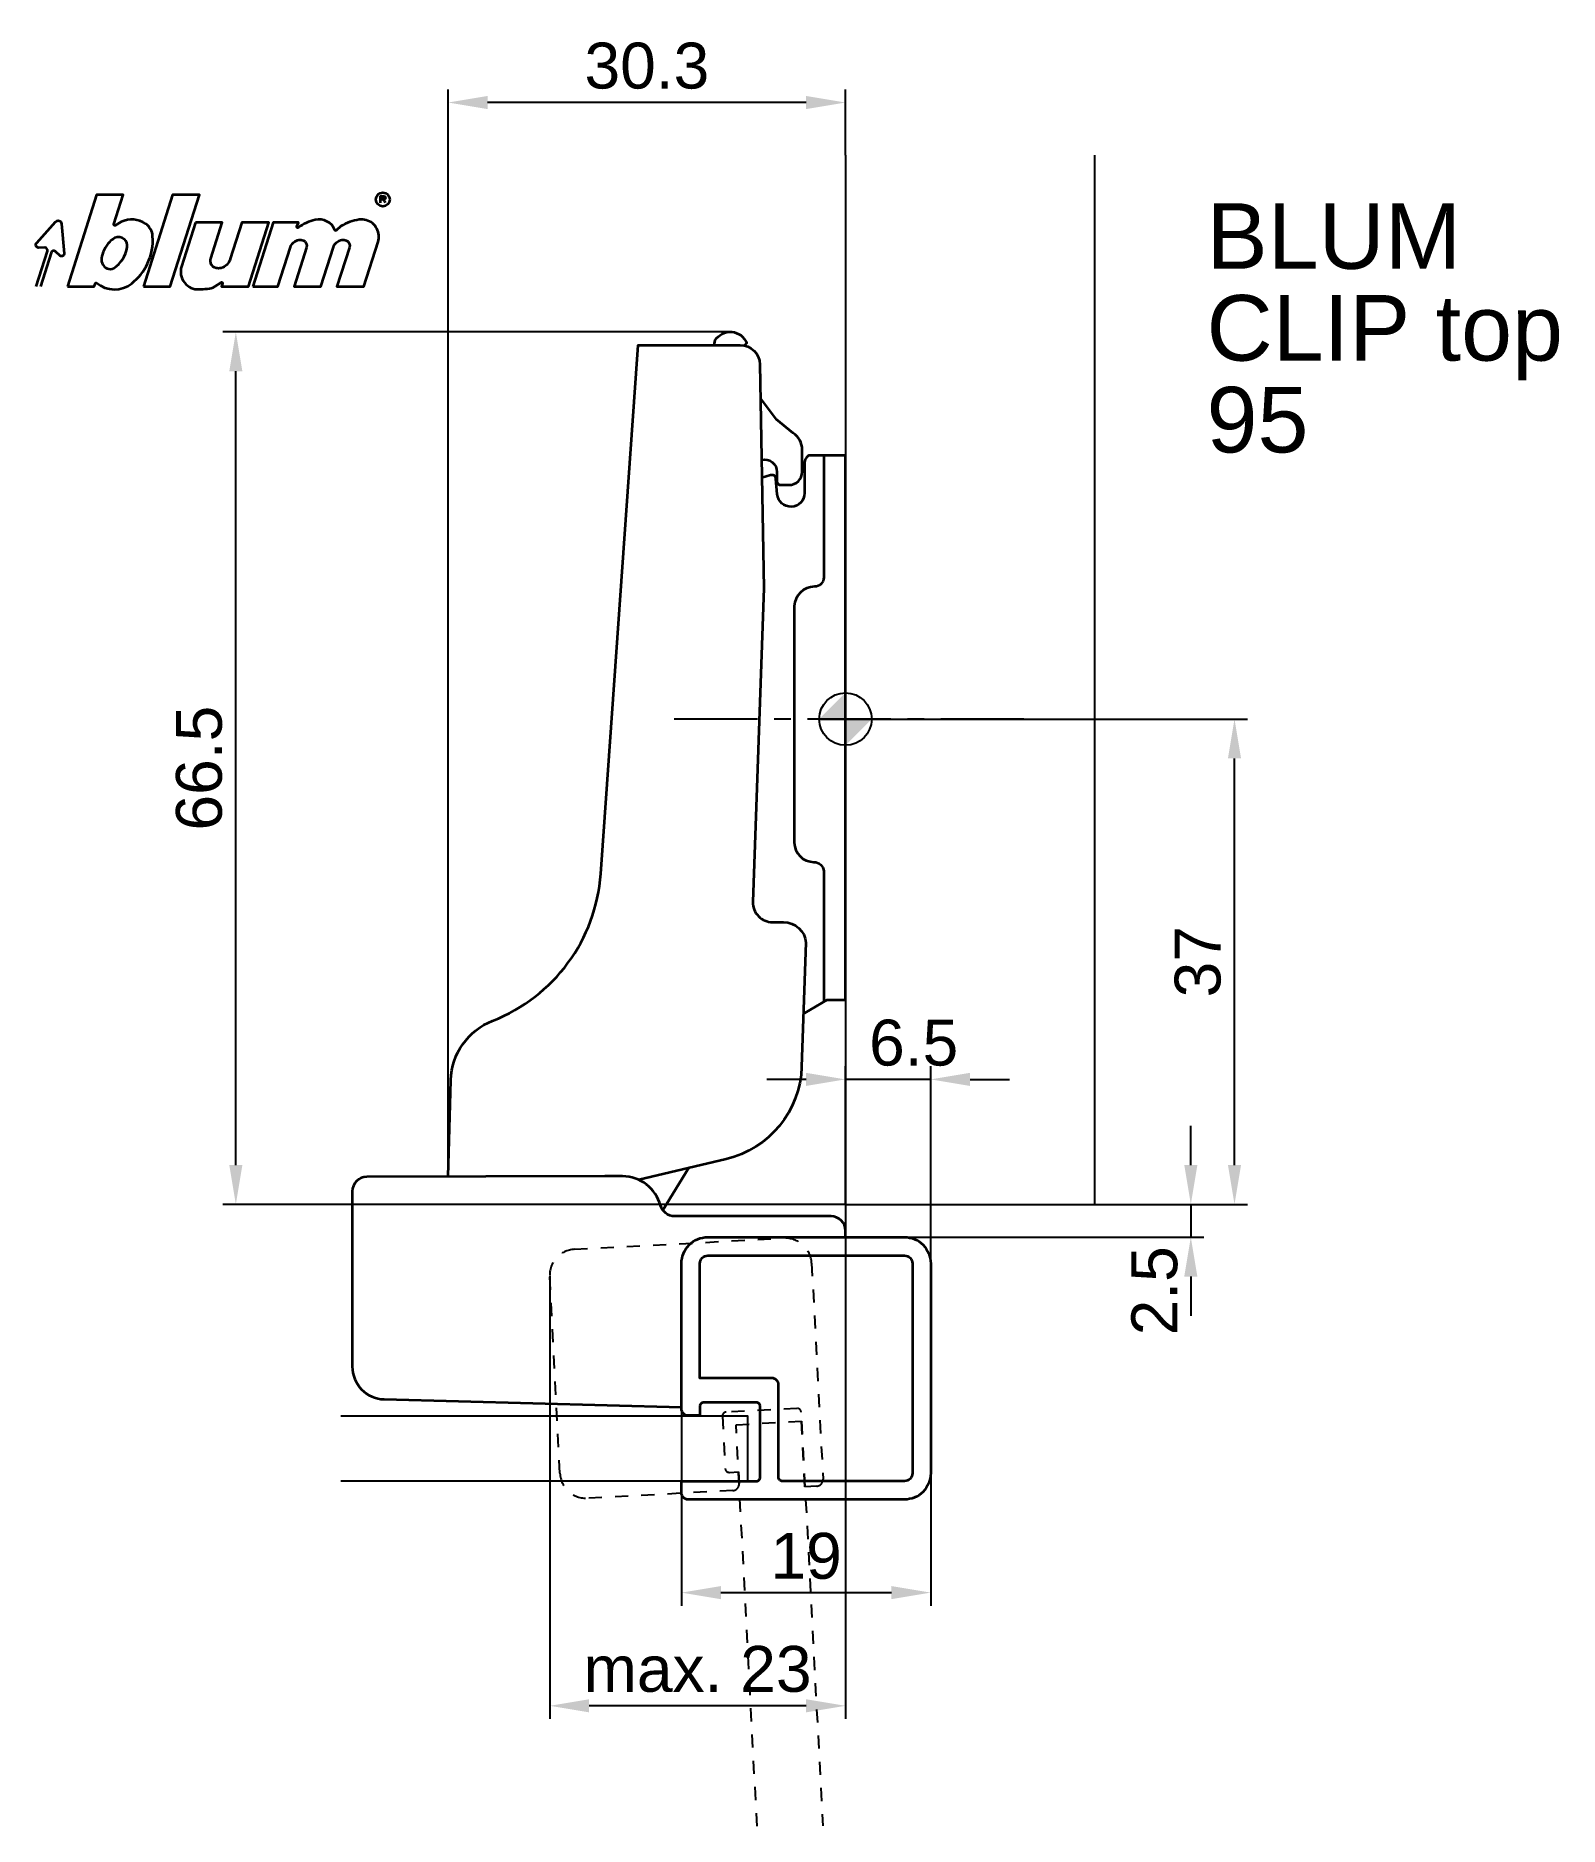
# Model space of a CAD drawing. Extents: x -62 to 54, y -84 to 52.
import ezdxf

# ---------------------------------------------------------------- set-up
doc = ezdxf.new("R2010")
doc.units = 0
doc.header["$PDMODE"] = 35
doc.header["$PDSIZE"] = 5
doc.linetypes.add('JIS_02_1.0', pattern=[2, 1, -1])
doc.linetypes.add('MITTE', pattern=[50.8, 31.75, -6.35, 6.35, -6.35])
doc.layers.get('Defpoints').update_dxf_attribs({"linetype": 'CONTINUOUS'})
doc.layers.add('1', color=2, linetype='CONTINUOUS')
doc.layers.add('5', color=1, linetype='CONTINUOUS')
doc.layers.add('6', color=3, linetype='CONTINUOUS', lineweight=35)
doc.styles.add('Beschlag', font='ARIAL.TTF')
doc.dimstyles.new('Beschlag', dxfattribs={"dimtxt": 3.5, "dimasz": 3, "dimexe": 1, "dimexo": 0, "dimgap": 1, "dimtad": 1, "dimdec": 1, "dimdsep": 46, "dimtxsty": 'Beschlag', "dimcen": 2, "dimclrd": 256, "dimclre": 256, "dimclrt": 256, "dimadec": 1, "dimazin": 2, "dimtfac": 0.71, "dimtdec": 1, "dimtix": 1, "dimtmove": 2, "dimatfit": 0, "dimfxl": 0, "dimtolj": 1, "dimlwd": -1, "dimlwe": -1, "dimarcsym": 0})

# ---------------------------------------------------------------- blocks, each defined once
blk = doc.blocks.new('*D2')
at = {"layer": '1'}
for p, q in [((26.33, -34), (26.33, -31)), ((19, -37), (27.33, -37)), ((26.33, -37), (26.33, -39.5)), ((4.5, -39.5), (27.33, -39.5)), ((26.33, -42.5), (26.33, -45.5))]:
    blk.add_line(p, q, dxfattribs=at)
for points in [[(25.83, -34), (26.83, -34), (26.33, -37)], [(25.83, -42.5), (26.83, -42.5), (26.33, -39.5)]]:
    blk.add_solid(points, dxfattribs=at)
at = {"layer": 'Defpoints', "color": 0}
for p in [(19, -37), (4.5, -39.5), (26.33, -39.5)]:
    blk.add_point(p, dxfattribs=at)
at = {"layer": '1', "insert": (23.57, -43.59), "char_height": 3.5, "attachment_point": 5, "rotation": 90, "style": 'Beschlag'}
blk.add_mtext('\\A1;2.5', dxfattribs=at)
blk = doc.blocks.new('*D3')
at = {"layer": '1'}
for p, q in [((-8.78, 29.52), (-47.48, 29.52)), ((-46.48, -34), (-46.48, 26.52)), ((0, -37), (-47.48, -37))]:
    blk.add_line(p, q, dxfattribs=at)
for points in [[(-46.98, 26.52), (-45.98, 26.52), (-46.48, 29.52)], [(-46.98, -34), (-45.98, -34), (-46.48, -37)]]:
    blk.add_solid(points, dxfattribs=at)
at = {"layer": 'Defpoints', "color": 0}
for p in [(-46.48, 29.52), (-8.78, 29.52), (0, -37)]:
    blk.add_point(p, dxfattribs=at)
at = {"layer": '1', "insert": (-49.27, -3.74), "char_height": 3.5, "attachment_point": 5, "rotation": 90, "style": 'Beschlag'}
blk.add_mtext('\\A1;66.5', dxfattribs=at)
blk = doc.blocks.new('*D4')
at = {"layer": '1'}
for p, q in [((-30.29, -34.88), (-30.29, 48.01)), ((0, 43), (0, 48.01)), ((-3, 47.01), (-27.29, 47.01))]:
    blk.add_line(p, q, dxfattribs=at)
for points in [[(-27.29, 47.51), (-27.29, 46.51), (-30.29, 47.01)], [(-3, 47.51), (-3, 46.51), (0, 47.01)]]:
    blk.add_solid(points, dxfattribs=at)
at = {"layer": 'Defpoints', "color": 0}
for p in [(-30.29, 47.01), (0, 43), (-30.29, -34.88)]:
    blk.add_point(p, dxfattribs=at)
at = {"layer": '1', "insert": (-15.14, 49.8), "char_height": 3.5, "attachment_point": 5, "style": 'Beschlag'}
blk.add_mtext('\\A1;30.3', dxfattribs=at)
blk = doc.blocks.new('*D5')
at = {"layer": '1'}
for p, q in [((0, -37), (0, -26.47)), ((6.5, -41.5), (6.5, -26.47)), ((-3, -27.47), (-6, -27.47)), ((6.5, -27.47), (0, -27.47)), ((9.5, -27.47), (12.5, -27.47))]:
    blk.add_line(p, q, dxfattribs=at)
for points in [[(-3, -26.97), (-3, -27.97), (0, -27.47)], [(9.5, -26.97), (9.5, -27.97), (6.5, -27.47)]]:
    blk.add_solid(points, dxfattribs=at)
at = {"layer": 'Defpoints', "color": 0}
for p in [(0, -27.47), (0, -37), (6.5, -41.5)]:
    blk.add_point(p, dxfattribs=at)
at = {"layer": '1', "insert": (5.2, -24.69), "char_height": 3.5, "attachment_point": 5, "style": 'Beschlag'}
blk.add_mtext('\\A1;6.5', dxfattribs=at)
blk = doc.blocks.new('*D6')
at = {"layer": '1'}
for p, q in [((0, -37), (0, -76.23)), ((-22.55, -42.42), (-22.55, -76.23)), ((-3, -75.23), (-19.55, -75.23))]:
    blk.add_line(p, q, dxfattribs=at)
for points in [[(-19.55, -74.73), (-19.55, -75.73), (-22.55, -75.23)], [(-3, -74.73), (-3, -75.73), (0, -75.23)]]:
    blk.add_solid(points, dxfattribs=at)
at = {"layer": 'Defpoints', "color": 0}
for p in [(0, -37), (-22.55, -42.42), (-22.55, -75.23)]:
    blk.add_point(p, dxfattribs=at)
at = {"layer": '1', "insert": (-11.28, -72.44), "char_height": 3.5, "attachment_point": 5, "style": 'Beschlag'}
blk.add_mtext('\\A1;max. 23', dxfattribs=at)
blk = doc.blocks.new('*D7')
at = {"layer": '1'}
for p, q in [((2.1, 0), (30.66, 0)), ((29.66, -34), (29.66, -3)), ((19, -37), (30.66, -37))]:
    blk.add_line(p, q, dxfattribs=at)
for points in [[(29.16, -3), (30.16, -3), (29.66, 0)], [(29.16, -34), (30.16, -34), (29.66, -37)]]:
    blk.add_solid(points, dxfattribs=at)
at = {"layer": 'Defpoints', "color": 0}
for p in [(2.1, 0), (29.66, 0), (19, -37)]:
    blk.add_point(p, dxfattribs=at)
at = {"layer": '1', "insert": (26.87, -18.5), "char_height": 3.5, "attachment_point": 5, "rotation": 90, "style": 'Beschlag'}
blk.add_mtext('\\A1;37', dxfattribs=at)
blk = doc.blocks.new('Logo_BLUM')
at = {"layer": '6', "color": 20, "linetype": 'Continuous'}
for points in [[(2.39, 0), (4.43, 0), (4.52, 0.26, -0.512391), (4.62, 0.29, 0.357881), (7.3, 0.25, 0.116336), (8.5, 1.76, 0.127435), (8.89, 3.85, 0.227045), (8.36, 4.79, 0.273775), (6.5, 4.93), (6.04, 4.67, -0.689828), (5.94, 4.76), (6.65, 7), (4.61, 7)], [(12.15, 4.9), (11.09, 1.53, 0.527578), (12.44, -0.2, -0.003338), (13.06, -0.17, 0.131781), (13.63, 0.02), (14.12, 0.32, -0.706223), (14.22, 0.24), (14.15, 0), (16.19, 0), (17.75, 4.9), (15.7, 4.9), (14.81, 2.11, -0.253672), (14.11, 1.42, -0.127823), (13.72, 1.42, -0.447747), (13.33, 2.15), (14.2, 4.9)], [(16.53, 0), (18.44, 0), (19.39, 3, -0.282196), (20.04, 3.56, -0.141376), (20.38, 3.52, -0.3938), (20.62, 2.99), (19.67, 0), (21.72, 0), (22.67, 3, -0.282189), (23.31, 3.56, -0.141385), (23.65, 3.52, -0.393792), (23.89, 2.99), (22.94, 0), (24.99, 0), (26.07, 3.42, 0.424526), (25.18, 5.07, 0.098115), (24.64, 5.11, 0.114777), (23.24, 4.6), (22.89, 4.28, -0.522588), (22.79, 4.31, 0.36711), (21.28, 5.09, 0.102012), (20, 4.5, -0.748324), (19.89, 4.58), (20, 4.9), (18.08, 4.9)], [(5.59, 3.39, 0.16703), (4.99, 2.14, 0.322673), (5.41, 1.39, 0.260102), (5.93, 1.42, 0.211929), (6.95, 3, 0.250706), (6.73, 3.62, 0.316796), (6.01, 3.72, 0.086595)]]:
    blk.add_lwpolyline(points, format="xyb", close=True, dxfattribs=at)
blk.add_lwpolyline([(8.18, 0), (10.23, 0), (12.45, 7), (10.4, 7)], close=True, dxfattribs=at)
for points in [[(26.26, 6.4), (26.26, 6.9), (26.52, 6.9, -0.975005), (26.53, 6.67, 0.014563), (26.45, 6.67), (26.26, 6.67), (26.45, 6.67), (26.52, 6.6), (26.57, 6.53), (26.62, 6.42)], [(0, 0), (0.86, 2.7, 0.480207), (0.67, 2.98), (0.19, 2.97, -0.689229), (0.05, 3.33), (1.49, 4.95, -0.685285), (1.94, 4.79), (2.15, 2.54, -0.636083), (1.84, 2.36), (1.47, 2.68, 0.560356), (1.16, 2.59), (0.34, 0)]]:
    blk.add_lwpolyline(points, format="xyb", dxfattribs=at)
blk.add_circle((26.44, 6.65), 0.527, dxfattribs=at)
blk = doc.blocks.new('NullPunkt')
at = {"layer": '5'}
for points in [[(0, 2), (0, -2)], [(-2, 0), (2, 0)]]:
    blk.add_lwpolyline(points, dxfattribs=at)
blk.add_circle((0, 0), 2, dxfattribs=at)
for points in [[(0, 0), (-2, 0), (0, 2)], [(0, 0), (2, 0), (0, -2)]]:
    blk.add_solid(points, dxfattribs=at)
blk = doc.blocks.new('*D13')
at = {"layer": '1'}
for p, q in [((-12.5, -52.6), (-12.5, -67.6)), ((6.5, -57.5), (6.5, -67.6)), ((-9.5, -66.6), (3.5, -66.6))]:
    blk.add_line(p, q, dxfattribs=at)
for points in [[(-9.5, -66.1), (-9.5, -67.1), (-12.5, -66.6)], [(3.5, -66.1), (3.5, -67.1), (6.5, -66.6)]]:
    blk.add_solid(points, dxfattribs=at)
at = {"layer": 'Defpoints', "color": 0}
for p in [(-12.5, -52.6), (6.5, -57.5), (6.5, -66.6)]:
    blk.add_point(p, dxfattribs=at)
at = {"layer": '1', "insert": (-3, -63.82), "char_height": 3.5, "attachment_point": 5, "style": 'Beschlag'}
blk.add_mtext('\\A1;19', dxfattribs=at)

msp = doc.modelspace()

# ---------------------------------------------------------------- linework, layer by layer
at = {"layer": '5', "linetype": 'MITTE', "ltscale": 0.2}
msp.add_line((13.61, 0), (-13.61, 0), dxfattribs=at)
at = {"layer": '5'}
for points in [[(0, 43), (0, -37), (19, -37), (19, 43)], [(-38.48, -53.11), (-7.48, -53.11), (-7.48, -58.11), (-38.48, -58.11)]]:
    msp.add_lwpolyline(points, dxfattribs=at)
at = {"layer": '5', "linetype": 'JIS_02_1.0'}
msp.add_lwpolyline([(-2.58, -41.48), (-1.71, -57.95, -0.414214), (-2.19, -58.48), (-3.09, -58.53), (-3.38, -52.84, 0.414214), (-3.7, -52.55), (-9.09, -52.83, 0.414214), (-9.38, -53.15), (-9.17, -57.14, 0.414214), (-8.85, -57.43), (-8.15, -57.39), (-8.11, -58.29, -0.414214), (-8.58, -58.82), (-19.66, -59.4, -0.414214), (-21.77, -57.5), (-22.55, -42.52, -0.414214), (-20.66, -40.42), (-4.68, -39.58, -0.414214)], format="xyb", close=True, dxfattribs=at)
msp.add_lwpolyline([(-6.74, -84.41), (-8.34, -53.8), (-3.35, -53.53), (-1.73, -84.37)], dxfattribs=at)
at = {"layer": '6'}
for points in [[(-10.01, 28.51), (-9.93, 28.88, -0.614783), (-7.53, 28.68), (-7.71, 28.49)], [(-30.29, -34.88), (-30.08, -27.52, -0.301293), (-26.9, -23, 0.289908), (-18.66, -11.8), (-15.8, 28.52), (-8.02, 28.52, -0.409108), (-6.52, 27.04), (-6.22, 9.97), (-7.06, -13.93, 0.424475), (-5.56, -15.48), (-4.72, -15.48, -0.387472), (-3.01, -17.04), (-3.34, -26.51, -0.337509), (-9.1, -33.55), (-15.75, -35.13)], [(-6.39, 19.77, -0.490227), (-5.23, 18.85), (-5.23, 18.15, 0.414214), (-4.93, 17.85), (-4.3, 17.85, 0.414215), (-3.3, 18.85), (-3.3, 20.55, 0.253098), (-3.98, 21.8), (-5.25, 22.84), (-6.48, 24.47)], [(-3.12, -22.41), (-1.4, -21.4), (0, -21.4), (0, 20.1), (-2.83, 20.1), (-2.97, 19.95, 0.198909), (-3.12, 19.6), (-3.12, 17.23, -0.957298), (-5.2, 17.14), (-5.3, 18.33, 0.486202), (-5.71, 18.59), (-6.38, 18.4)], [(-1.65, 20.1), (-1.65, 10.8, -0.414213), (-2.35, 10.1, 0.404643), (-3.9, 8.6), (-3.9, -9.4, 0.414211), (-2.4, -10.9, -0.394153), (-1.65, -11.6), (-1.65, -21.55)]]:
    msp.add_lwpolyline(points, format="xyb", dxfattribs=at)
at = {"layer": '6', "flags": 128}
msp.add_lwpolyline([(0, -39.51), (0, -39.01, 0.414214), (-1.1, -37.91), (-13.04, -37.91, -0.325052), (-14.1, -37.09, 0.34024), (-17, -34.86), (-18.35, -34.86), (-18.35, -34.86), (-36.5, -34.9, 0.414214), (-37.6, -36), (-37.6, -49.36, 0.406566), (-35.17, -51.86), (-12.5, -52.45)], format="xyb", dxfattribs=at)
at = {"layer": '6'}
msp.add_lwpolyline([(-11.92, -34.15), (-13.92, -37.44)], dxfattribs=at)
for points in [[(4.5, -59.5), (-12, -59.5, -0.414214), (-12.5, -59), (-12.5, -58.1), (-6.8, -58.1, 0.414214), (-6.5, -57.8), (-6.5, -52.4, 0.414214), (-6.8, -52.1), (-10.8, -52.1, 0.414214), (-11.1, -52.4), (-11.1, -53.1), (-12, -53.1, -0.414214), (-12.5, -52.6), (-12.5, -41.5, -0.414214), (-10.5, -39.5), (4.5, -39.5, -0.414214), (6.5, -41.5), (6.5, -57.5, -0.414214)], [(4.5, -58.1), (-4.8, -58.1, -0.414214), (-5.1, -57.8), (-5.1, -50.75, 0.414214), (-5.6, -50.25), (-11.1, -50.25), (-11.1, -41.5, -0.414214), (-10.5, -40.9), (4.5, -40.9, -0.414214), (5.1, -41.5), (5.1, -57.5, -0.414214)]]:
    msp.add_lwpolyline(points, format="xyb", close=True, dxfattribs=at)

# ---------------------------------------------------------------- block references
at = {"layer": '5'}
msp.add_blockref('NullPunkt', (0, 0), dxfattribs=at)
at = {"layer": '6'}
msp.add_blockref('Logo_BLUM', (-61.71, 32.97), dxfattribs=at)

# ---------------------------------------------------------------- texts
at = {"layer": '1', "linetype": 'Continuous', "style": 'Beschlag'}
for s, p in [('BLUM', (27.53, 34.33)), ('CLIP top', (27.53, 27.33)), ('95', (27.53, 20.33))]:
    msp.add_text(s, height=5, dxfattribs=at).set_placement(p)

# ---------------------------------------------------------------- dimensions: what is measured, and where the dimension line sits
at = {"layer": '1'}
for base, p1, p2, angle, picture, middle in [((-30.29, 47.01), (0, 43), (-30.29, -34.88), 180, '*D4', (-15.14, 49.8)), ((-46.48, 29.52), (0, -37), (-8.78, 29.52), 90, '*D3', (-49.27, -3.74)), ((29.66, 0), (19, -37), (2.1, 0), 90, '*D7', (26.87, -18.5))]:
    dim = msp.add_linear_dim(base=base, p1=p1, p2=p2, angle=angle, dimstyle='Beschlag', dxfattribs=at)
    dim.commit()
    dim.dimension.update_dxf_attribs({"geometry": picture, "text_midpoint": middle})
for base, p1, p2, angle, picture, middle in [((0, -27.47), (6.5, -41.5), (0, -37), 180, '*D5', (5.2, -24.69)), ((26.33, -39.5), (19, -37), (4.5, -39.5), 90, '*D2', (23.57, -43.59))]:
    dim = msp.add_linear_dim(base=base, p1=p1, p2=p2, angle=angle, dimstyle='Beschlag', dxfattribs=at)
    dim.commit()
    dim.dimension.update_dxf_attribs({"geometry": picture, "text_midpoint": middle, "dimtype": 160})
dim = msp.add_linear_dim(base=(-22.55, -75.23), p1=(0, -37), p2=(-22.55, -42.42), angle=180, text='max. 23', dimstyle='Beschlag', dxfattribs=at)
dim.commit()
dim.dimension.update_dxf_attribs({"geometry": '*D6', "text_midpoint": (-11.28, -72.44)})
dim = msp.add_linear_dim(base=(6.5, -66.6), p1=(-12.5, -52.6), p2=(6.5, -57.5), dimstyle='Beschlag', dxfattribs=at)
dim.commit()
dim.dimension.update_dxf_attribs({"geometry": '*D13', "text_midpoint": (-3, -63.82)})

doc.saveas('drawing.dxf')
